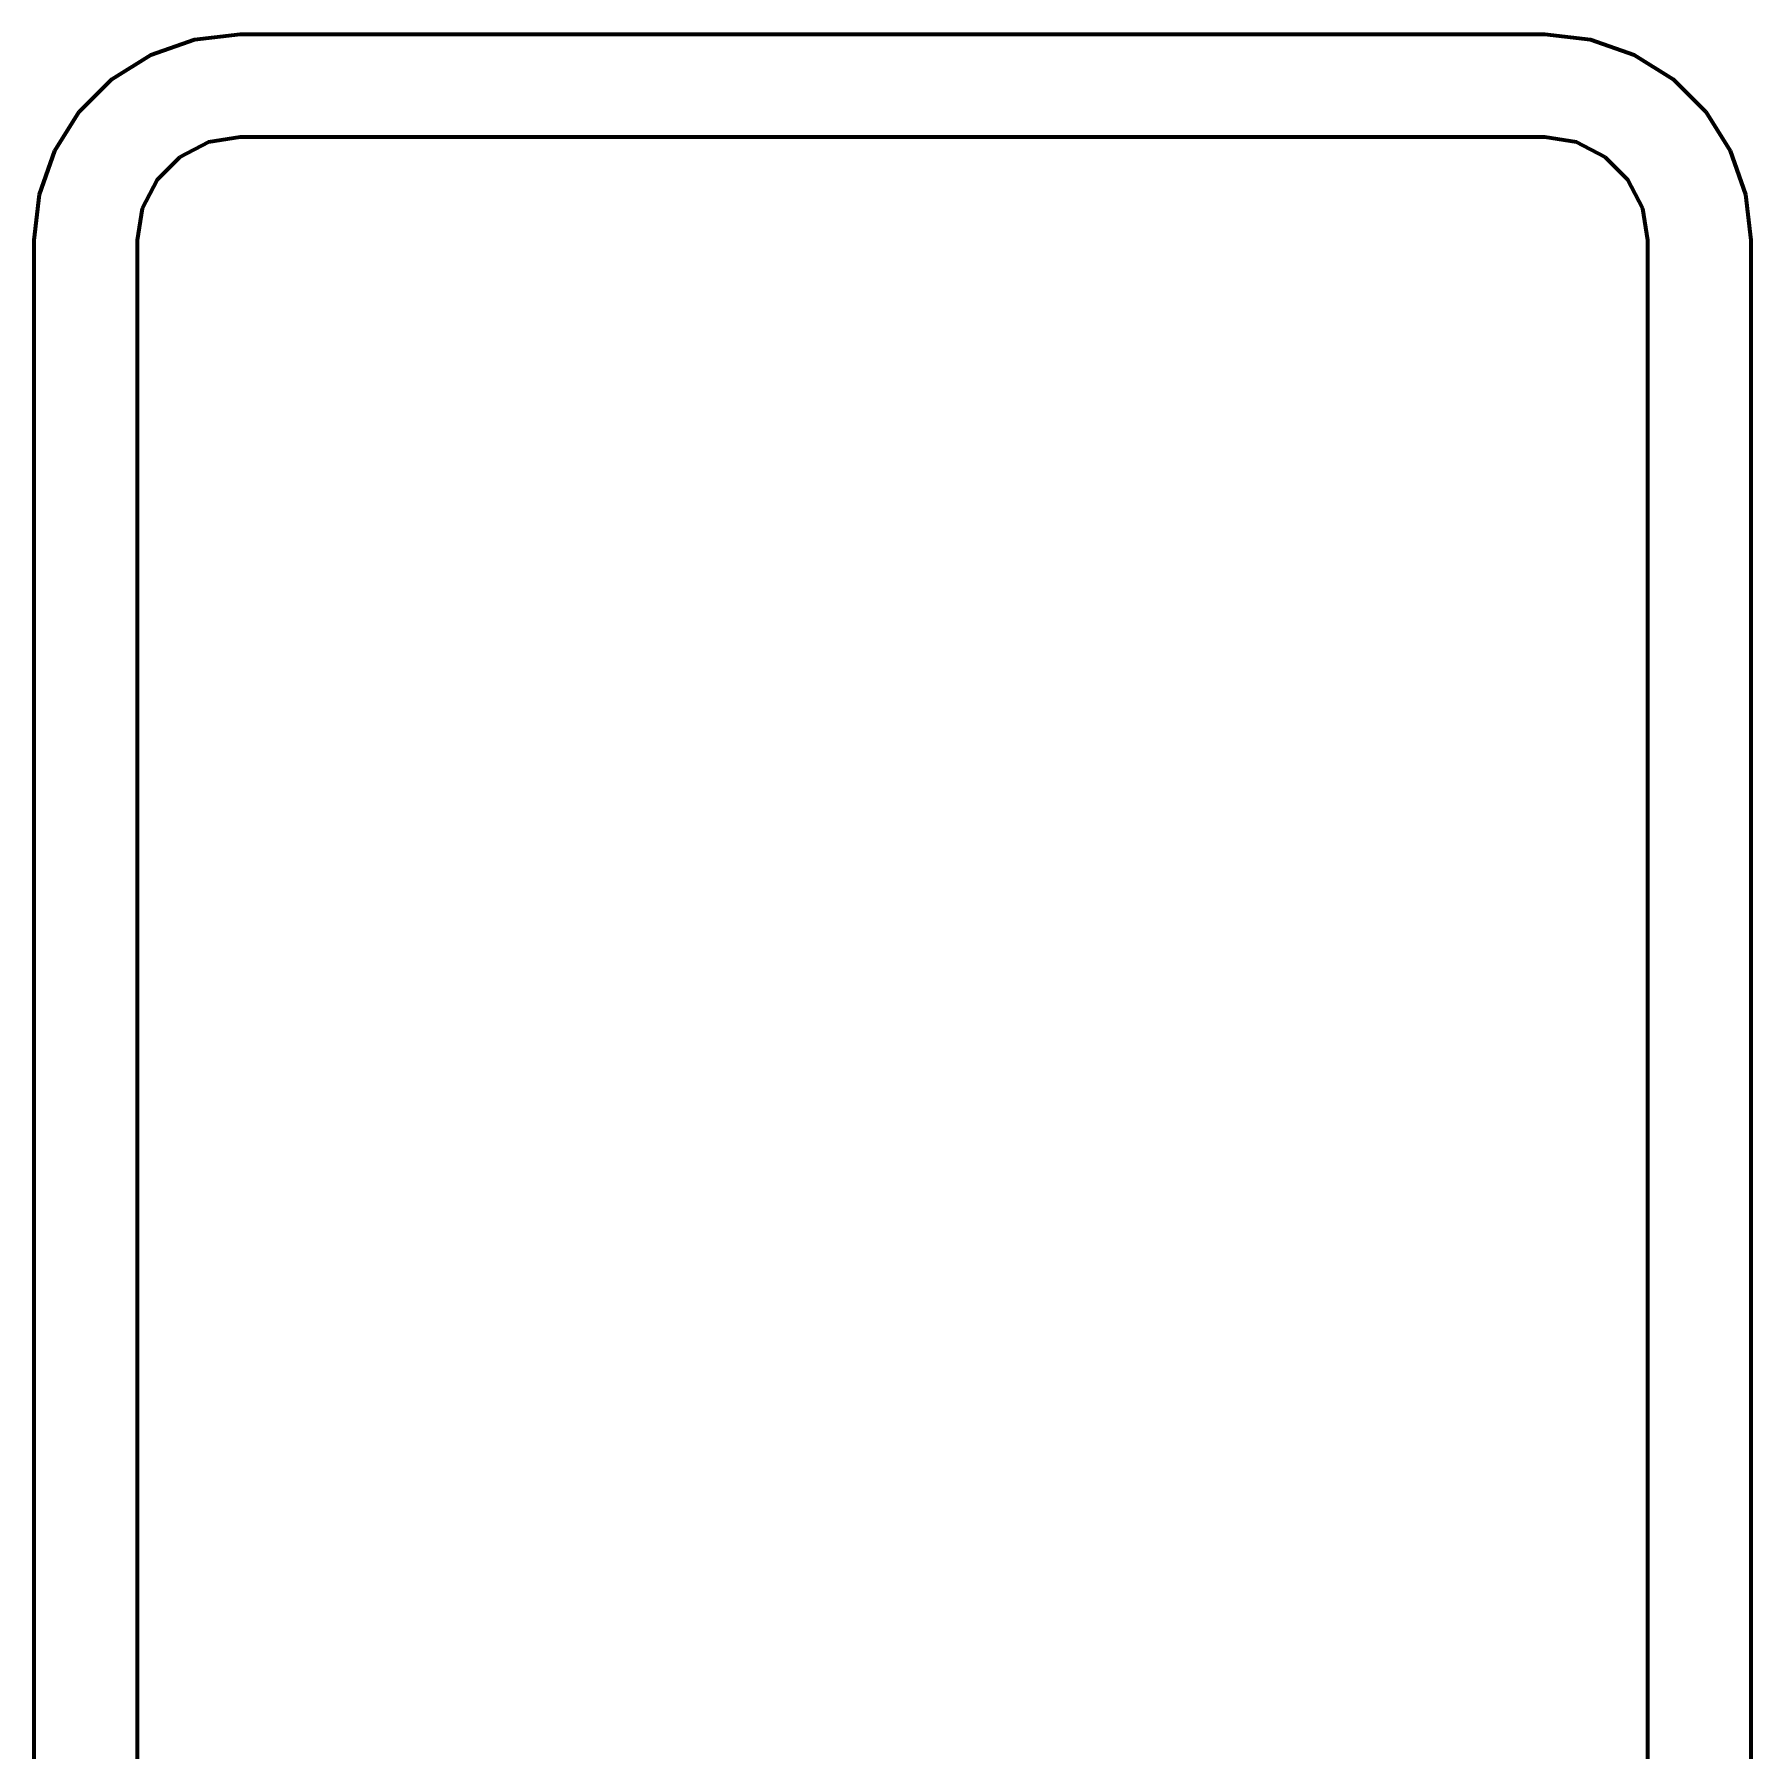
# Model space of a CAD drawing. Header units: millimetres. Extents: x 0 to 420, y 0 to 297.
# Drawn here: x 283.6 to 293.6, y 247 to 257 of the extents above; entities that cross this region are included whole.
import ezdxf

# ---------------------------------------------------------------- set-up
doc = ezdxf.new("R2010")
doc.units = ezdxf.units.MM
doc.linetypes.add('DASHED', pattern=[1.524, 1.27, -0.254])

msp = doc.modelspace()

# ---------------------------------------------------------------- linework, layer by layer
at = {"color": 1, "lineweight": 70}
for p, q in [((284.533, 256.97), (284.8, 257)), ((284.8, 257), (292.4, 257)), ((292.4, 257), (292.667, 256.97)), ((284.279, 256.881), (284.533, 256.97)), ((292.667, 256.97), (292.921, 256.881)), ((284.052, 256.738), (284.279, 256.881)), ((292.921, 256.881), (293.148, 256.738)), ((283.862, 256.548), (284.052, 256.738)), ((293.148, 256.738), (293.338, 256.548)), ((283.719, 256.321), (283.862, 256.548)), ((293.338, 256.548), (293.481, 256.321)), ((283.63, 256.067), (283.719, 256.321)), ((284.615, 256.371), (284.447, 256.285)), ((284.8, 256.4), (284.615, 256.371)), ((292.4, 256.4), (284.8, 256.4)), ((292.585, 256.371), (292.4, 256.4)), ((292.753, 256.285), (292.585, 256.371)), ((293.481, 256.321), (293.57, 256.067)), ((284.447, 256.285), (284.315, 256.153)), ((292.885, 256.153), (292.753, 256.285)), ((284.315, 256.153), (284.229, 255.985)), ((292.971, 255.985), (292.885, 256.153)), ((283.6, 255.8), (283.63, 256.067)), ((293.57, 256.067), (293.6, 255.8)), ((284.229, 255.985), (284.2, 255.8)), ((293, 255.8), (292.971, 255.985)), ((283.6, 238.2), (283.6, 255.8)), ((284.2, 255.8), (284.2, 238.2)), ((293, 238.2), (293, 255.8)), ((293.6, 255.8), (293.6, 238.2))]:
    msp.add_line(p, q, dxfattribs=at)
at = {"color": 5, "linetype": 'DASHED', "lineweight": 35}
for p, q in [((284.8, 257), (284.533, 256.97)), ((292.4, 257), (284.8, 257)), ((292.667, 256.97), (292.4, 257)), ((284.533, 256.97), (284.279, 256.881)), ((292.921, 256.881), (292.667, 256.97)), ((284.279, 256.881), (284.052, 256.738)), ((293.148, 256.738), (292.921, 256.881)), ((284.052, 256.738), (283.862, 256.548)), ((293.338, 256.548), (293.148, 256.738)), ((283.862, 256.548), (283.719, 256.321)), ((293.481, 256.321), (293.338, 256.548)), ((283.719, 256.321), (283.63, 256.067)), ((284.447, 256.285), (284.615, 256.371)), ((284.615, 256.371), (284.8, 256.4)), ((284.8, 256.4), (292.4, 256.4)), ((292.4, 256.4), (292.585, 256.371)), ((292.585, 256.371), (292.753, 256.285)), ((293.57, 256.067), (293.481, 256.321)), ((284.315, 256.153), (284.447, 256.285)), ((292.753, 256.285), (292.885, 256.153)), ((284.229, 255.985), (284.315, 256.153)), ((292.885, 256.153), (292.971, 255.985)), ((283.63, 256.067), (283.6, 255.8)), ((293.6, 255.8), (293.57, 256.067)), ((284.2, 255.8), (284.229, 255.985)), ((292.971, 255.985), (293, 255.8)), ((283.6, 255.8), (283.6, 238.2)), ((284.2, 238.2), (284.2, 255.8)), ((293, 255.8), (293, 238.2)), ((293.6, 238.2), (293.6, 255.8)), ((283.6, 254.345), (283.6, 254.35)), ((283.6, 254.35), (283.6, 254.329)), ((283.6, 254.345), (283.6, 254.35)), ((283.6, 254.35), (283.6, 254.329)), ((283.6, 254.329), (283.6, 254.35)), ((283.6, 254.35), (283.6, 254.345)), ((283.6, 254.329), (283.6, 254.35)), ((283.6, 254.35), (283.6, 254.345)), ((283.6, 254.329), (283.6, 254.345)), ((283.6, 254.329), (283.6, 254.345)), ((283.6, 254.345), (283.6, 254.329)), ((283.6, 254.345), (283.6, 254.329)), ((283.6, 254.302), (283.6, 254.329)), ((283.6, 254.329), (283.6, 254.266)), ((283.6, 254.302), (283.6, 254.329)), ((283.6, 254.329), (283.6, 254.266)), ((283.6, 254.266), (283.6, 254.329)), ((283.6, 254.329), (283.6, 254.302)), ((283.6, 254.266), (283.6, 254.329)), ((283.6, 254.329), (283.6, 254.302)), ((283.6, 254.266), (283.6, 254.302)), ((283.6, 254.266), (283.6, 254.302)), ((283.6, 254.302), (283.6, 254.266)), ((283.6, 254.302), (283.6, 254.266)), ((284.2, 254.329), (284.2, 254.35)), ((284.2, 254.35), (284.2, 254.345)), ((284.2, 254.329), (284.2, 254.35)), ((284.2, 254.35), (284.2, 254.345)), ((284.2, 254.345), (284.2, 254.35)), ((284.2, 254.35), (284.2, 254.329)), ((284.2, 254.345), (284.2, 254.35)), ((284.2, 254.35), (284.2, 254.329)), ((284.2, 254.345), (284.2, 254.329)), ((284.2, 254.345), (284.2, 254.329)), ((284.2, 254.329), (284.2, 254.345)), ((284.2, 254.329), (284.2, 254.345)), ((284.2, 254.266), (284.2, 254.329)), ((284.2, 254.329), (284.2, 254.302)), ((284.2, 254.266), (284.2, 254.329)), ((284.2, 254.329), (284.2, 254.302)), ((284.2, 254.302), (284.2, 254.329)), ((284.2, 254.329), (284.2, 254.266)), ((284.2, 254.302), (284.2, 254.329)), ((284.2, 254.329), (284.2, 254.266)), ((284.2, 254.302), (284.2, 254.266)), ((284.2, 254.302), (284.2, 254.266)), ((284.2, 254.266), (284.2, 254.302)), ((284.2, 254.266), (284.2, 254.302)), ((293, 254.345), (293, 254.35)), ((293, 254.35), (293, 254.329)), ((293, 254.345), (293, 254.35)), ((293, 254.35), (293, 254.329)), ((293, 254.329), (293, 254.35)), ((293, 254.35), (293, 254.345)), ((293, 254.329), (293, 254.35)), ((293, 254.35), (293, 254.345)), ((293, 254.329), (293, 254.345)), ((293, 254.329), (293, 254.345)), ((293, 254.345), (293, 254.329)), ((293, 254.345), (293, 254.329)), ((293, 254.302), (293, 254.329)), ((293, 254.329), (293, 254.266)), ((293, 254.302), (293, 254.329)), ((293, 254.329), (293, 254.266)), ((293, 254.266), (293, 254.329)), ((293, 254.329), (293, 254.302)), ((293, 254.266), (293, 254.329)), ((293, 254.329), (293, 254.302)), ((293, 254.266), (293, 254.302)), ((293, 254.266), (293, 254.302)), ((293, 254.302), (293, 254.266)), ((293, 254.302), (293, 254.266)), ((293.6, 254.329), (293.6, 254.35)), ((293.6, 254.35), (293.6, 254.345)), ((293.6, 254.329), (293.6, 254.35)), ((293.6, 254.35), (293.6, 254.345)), ((293.6, 254.345), (293.6, 254.35)), ((293.6, 254.35), (293.6, 254.329)), ((293.6, 254.345), (293.6, 254.35)), ((293.6, 254.35), (293.6, 254.329)), ((293.6, 254.345), (293.6, 254.329)), ((293.6, 254.345), (293.6, 254.329)), ((293.6, 254.329), (293.6, 254.345)), ((293.6, 254.329), (293.6, 254.345)), ((293.6, 254.266), (293.6, 254.329)), ((293.6, 254.329), (293.6, 254.302)), ((293.6, 254.266), (293.6, 254.329)), ((293.6, 254.329), (293.6, 254.302)), ((293.6, 254.302), (293.6, 254.329)), ((293.6, 254.329), (293.6, 254.266)), ((293.6, 254.302), (293.6, 254.329)), ((293.6, 254.329), (293.6, 254.266)), ((293.6, 254.302), (293.6, 254.266)), ((293.6, 254.302), (293.6, 254.266)), ((293.6, 254.266), (293.6, 254.302)), ((293.6, 254.266), (293.6, 254.302)), ((283.6, 254.22), (283.6, 254.266)), ((283.6, 254.266), (283.6, 254.165)), ((283.6, 254.22), (283.6, 254.266)), ((283.6, 254.266), (283.6, 254.165)), ((283.6, 254.165), (283.6, 254.266)), ((283.6, 254.266), (283.6, 254.22)), ((283.6, 254.165), (283.6, 254.266)), ((283.6, 254.266), (283.6, 254.22)), ((283.6, 254.165), (283.6, 254.22)), ((283.6, 254.165), (283.6, 254.22)), ((283.6, 254.22), (283.6, 254.165)), ((283.6, 254.22), (283.6, 254.165)), ((284.2, 254.165), (284.2, 254.266)), ((284.2, 254.266), (284.2, 254.22)), ((284.2, 254.165), (284.2, 254.266)), ((284.2, 254.266), (284.2, 254.22)), ((284.2, 254.22), (284.2, 254.266)), ((284.2, 254.266), (284.2, 254.165)), ((284.2, 254.22), (284.2, 254.266)), ((284.2, 254.266), (284.2, 254.165)), ((284.2, 254.22), (284.2, 254.165)), ((284.2, 254.22), (284.2, 254.165)), ((284.2, 254.165), (284.2, 254.22)), ((284.2, 254.165), (284.2, 254.22)), ((293, 254.22), (293, 254.266)), ((293, 254.266), (293, 254.165)), ((293, 254.22), (293, 254.266)), ((293, 254.266), (293, 254.165)), ((293, 254.165), (293, 254.266)), ((293, 254.266), (293, 254.22)), ((293, 254.165), (293, 254.266)), ((293, 254.266), (293, 254.22)), ((293, 254.165), (293, 254.22)), ((293, 254.165), (293, 254.22)), ((293, 254.22), (293, 254.165)), ((293, 254.22), (293, 254.165)), ((293.6, 254.165), (293.6, 254.266)), ((293.6, 254.266), (293.6, 254.22)), ((293.6, 254.165), (293.6, 254.266)), ((293.6, 254.266), (293.6, 254.22)), ((293.6, 254.22), (293.6, 254.266)), ((293.6, 254.266), (293.6, 254.165)), ((293.6, 254.22), (293.6, 254.266)), ((293.6, 254.266), (293.6, 254.165)), ((293.6, 254.22), (293.6, 254.165)), ((293.6, 254.22), (293.6, 254.165)), ((293.6, 254.165), (293.6, 254.22)), ((293.6, 254.165), (293.6, 254.22)), ((283.6, 254.101), (283.6, 254.165)), ((283.6, 254.165), (283.6, 254.03)), ((283.6, 254.101), (283.6, 254.165)), ((283.6, 254.165), (283.6, 254.03)), ((283.6, 254.03), (283.6, 254.165)), ((283.6, 254.165), (283.6, 254.101)), ((283.6, 254.03), (283.6, 254.165)), ((283.6, 254.165), (283.6, 254.101)), ((283.6, 254.03), (283.6, 254.101)), ((283.6, 254.03), (283.6, 254.101)), ((283.6, 254.101), (283.6, 254.03)), ((283.6, 254.101), (283.6, 254.03)), ((284.2, 254.03), (284.2, 254.165)), ((284.2, 254.165), (284.2, 254.101)), ((284.2, 254.03), (284.2, 254.165)), ((284.2, 254.165), (284.2, 254.101)), ((284.2, 254.101), (284.2, 254.165)), ((284.2, 254.165), (284.2, 254.03)), ((284.2, 254.101), (284.2, 254.165)), ((284.2, 254.165), (284.2, 254.03)), ((284.2, 254.101), (284.2, 254.03)), ((284.2, 254.101), (284.2, 254.03)), ((284.2, 254.03), (284.2, 254.101)), ((284.2, 254.03), (284.2, 254.101)), ((293, 254.101), (293, 254.165)), ((293, 254.165), (293, 254.03)), ((293, 254.101), (293, 254.165)), ((293, 254.165), (293, 254.03)), ((293, 254.03), (293, 254.165)), ((293, 254.165), (293, 254.101)), ((293, 254.03), (293, 254.165)), ((293, 254.165), (293, 254.101)), ((293, 254.03), (293, 254.101)), ((293, 254.03), (293, 254.101)), ((293, 254.101), (293, 254.03)), ((293, 254.101), (293, 254.03)), ((293.6, 254.03), (293.6, 254.165)), ((293.6, 254.165), (293.6, 254.101)), ((293.6, 254.03), (293.6, 254.165)), ((293.6, 254.165), (293.6, 254.101)), ((293.6, 254.101), (293.6, 254.165)), ((293.6, 254.165), (293.6, 254.03)), ((293.6, 254.101), (293.6, 254.165)), ((293.6, 254.165), (293.6, 254.03)), ((293.6, 254.101), (293.6, 254.03)), ((293.6, 254.101), (293.6, 254.03)), ((293.6, 254.03), (293.6, 254.101)), ((293.6, 254.03), (293.6, 254.101)), ((283.6, 253.952), (283.6, 254.03)), ((283.6, 254.03), (283.6, 253.869)), ((283.6, 253.952), (283.6, 254.03)), ((283.6, 254.03), (283.6, 253.869)), ((283.6, 253.869), (283.6, 254.03)), ((283.6, 254.03), (283.6, 253.952)), ((283.6, 253.869), (283.6, 254.03)), ((283.6, 254.03), (283.6, 253.952)), ((284.2, 253.869), (284.2, 254.03)), ((284.2, 254.03), (284.2, 253.952)), ((284.2, 253.869), (284.2, 254.03)), ((284.2, 254.03), (284.2, 253.952)), ((284.2, 253.952), (284.2, 254.03)), ((284.2, 254.03), (284.2, 253.869)), ((284.2, 253.952), (284.2, 254.03)), ((284.2, 254.03), (284.2, 253.869)), ((293, 253.952), (293, 254.03)), ((293, 254.03), (293, 253.869)), ((293, 253.952), (293, 254.03)), ((293, 254.03), (293, 253.869)), ((293, 253.869), (293, 254.03)), ((293, 254.03), (293, 253.952)), ((293, 253.869), (293, 254.03)), ((293, 254.03), (293, 253.952)), ((293.6, 253.869), (293.6, 254.03)), ((293.6, 254.03), (293.6, 253.952)), ((293.6, 253.869), (293.6, 254.03)), ((293.6, 254.03), (293.6, 253.952)), ((293.6, 253.952), (293.6, 254.03)), ((293.6, 254.03), (293.6, 253.869)), ((293.6, 253.952), (293.6, 254.03)), ((293.6, 254.03), (293.6, 253.869)), ((283.6, 253.869), (283.6, 253.952)), ((283.6, 253.869), (283.6, 253.952)), ((283.6, 253.952), (283.6, 253.869)), ((283.6, 253.952), (283.6, 253.869)), ((284.2, 253.952), (284.2, 253.869)), ((284.2, 253.952), (284.2, 253.869)), ((284.2, 253.869), (284.2, 253.952)), ((284.2, 253.869), (284.2, 253.952)), ((293, 253.869), (293, 253.952)), ((293, 253.869), (293, 253.952)), ((293, 253.952), (293, 253.869)), ((293, 253.952), (293, 253.869)), ((293.6, 253.952), (293.6, 253.869)), ((293.6, 253.952), (293.6, 253.869)), ((293.6, 253.869), (293.6, 253.952)), ((293.6, 253.869), (293.6, 253.952)), ((283.6, 253.781), (283.6, 253.869)), ((283.6, 253.869), (283.6, 253.689)), ((283.6, 253.781), (283.6, 253.869)), ((283.6, 253.869), (283.6, 253.689)), ((283.6, 253.689), (283.6, 253.869)), ((283.6, 253.869), (283.6, 253.781)), ((283.6, 253.689), (283.6, 253.869)), ((283.6, 253.869), (283.6, 253.781)), ((284.2, 253.689), (284.2, 253.869)), ((284.2, 253.869), (284.2, 253.781)), ((284.2, 253.689), (284.2, 253.869)), ((284.2, 253.869), (284.2, 253.781)), ((284.2, 253.781), (284.2, 253.869)), ((284.2, 253.869), (284.2, 253.689)), ((284.2, 253.781), (284.2, 253.869)), ((284.2, 253.869), (284.2, 253.689)), ((293, 253.781), (293, 253.869)), ((293, 253.869), (293, 253.689)), ((293, 253.781), (293, 253.869)), ((293, 253.869), (293, 253.689)), ((293, 253.689), (293, 253.869)), ((293, 253.869), (293, 253.781)), ((293, 253.689), (293, 253.869)), ((293, 253.869), (293, 253.781)), ((293.6, 253.689), (293.6, 253.869)), ((293.6, 253.869), (293.6, 253.781)), ((293.6, 253.689), (293.6, 253.869)), ((293.6, 253.869), (293.6, 253.781)), ((293.6, 253.781), (293.6, 253.869)), ((293.6, 253.869), (293.6, 253.689)), ((293.6, 253.781), (293.6, 253.869)), ((293.6, 253.869), (293.6, 253.689)), ((283.6, 253.689), (283.6, 253.781)), ((283.6, 253.689), (283.6, 253.781)), ((283.6, 253.781), (283.6, 253.689)), ((283.6, 253.781), (283.6, 253.689)), ((284.2, 253.781), (284.2, 253.689)), ((284.2, 253.781), (284.2, 253.689)), ((284.2, 253.689), (284.2, 253.781)), ((284.2, 253.689), (284.2, 253.781)), ((293, 253.689), (293, 253.781)), ((293, 253.689), (293, 253.781)), ((293, 253.781), (293, 253.689)), ((293, 253.781), (293, 253.689)), ((293.6, 253.781), (293.6, 253.689)), ((293.6, 253.781), (293.6, 253.689)), ((293.6, 253.689), (293.6, 253.781)), ((293.6, 253.689), (293.6, 253.781)), ((283.6, 253.595), (283.6, 253.689)), ((283.6, 253.689), (283.6, 253.5)), ((283.6, 253.595), (283.6, 253.689)), ((283.6, 253.689), (283.6, 253.5)), ((283.6, 253.5), (283.6, 253.689)), ((283.6, 253.689), (283.6, 253.595)), ((283.6, 253.5), (283.6, 253.689)), ((283.6, 253.689), (283.6, 253.595)), ((284.2, 253.5), (284.2, 253.689)), ((284.2, 253.689), (284.2, 253.595)), ((284.2, 253.5), (284.2, 253.689)), ((284.2, 253.689), (284.2, 253.595)), ((284.2, 253.595), (284.2, 253.689)), ((284.2, 253.689), (284.2, 253.5)), ((284.2, 253.595), (284.2, 253.689)), ((284.2, 253.689), (284.2, 253.5)), ((293, 253.595), (293, 253.689)), ((293, 253.689), (293, 253.5)), ((293, 253.595), (293, 253.689)), ((293, 253.689), (293, 253.5)), ((293, 253.5), (293, 253.689)), ((293, 253.689), (293, 253.595)), ((293, 253.5), (293, 253.689)), ((293, 253.689), (293, 253.595)), ((293.6, 253.5), (293.6, 253.689)), ((293.6, 253.689), (293.6, 253.595)), ((293.6, 253.5), (293.6, 253.689)), ((293.6, 253.689), (293.6, 253.595)), ((293.6, 253.595), (293.6, 253.689)), ((293.6, 253.689), (293.6, 253.5)), ((293.6, 253.595), (293.6, 253.689)), ((293.6, 253.689), (293.6, 253.5)), ((283.6, 253.5), (283.6, 253.595)), ((283.6, 253.5), (283.6, 253.595)), ((283.6, 253.595), (283.6, 253.5)), ((283.6, 253.595), (283.6, 253.5)), ((283.6, 253.5), (283.6, 253.311)), ((283.6, 253.5), (283.6, 253.311)), ((283.6, 253.5), (283.6, 253.405)), ((283.6, 253.311), (283.6, 253.5)), ((283.6, 253.5), (283.6, 253.405)), ((283.6, 253.311), (283.6, 253.5)), ((284.2, 253.595), (284.2, 253.5)), ((284.2, 253.595), (284.2, 253.5)), ((284.2, 253.5), (284.2, 253.595)), ((284.2, 253.5), (284.2, 253.595)), ((284.2, 253.5), (284.2, 253.405)), ((284.2, 253.311), (284.2, 253.5)), ((284.2, 253.5), (284.2, 253.405)), ((284.2, 253.311), (284.2, 253.5)), ((284.2, 253.5), (284.2, 253.311)), ((284.2, 253.5), (284.2, 253.311)), ((293, 253.5), (293, 253.595)), ((293, 253.5), (293, 253.595)), ((293, 253.595), (293, 253.5)), ((293, 253.595), (293, 253.5)), ((293, 253.5), (293, 253.311)), ((293, 253.5), (293, 253.311)), ((293, 253.5), (293, 253.405)), ((293, 253.311), (293, 253.5)), ((293, 253.5), (293, 253.405)), ((293, 253.311), (293, 253.5)), ((293.6, 253.595), (293.6, 253.5)), ((293.6, 253.595), (293.6, 253.5)), ((293.6, 253.5), (293.6, 253.595)), ((293.6, 253.5), (293.6, 253.595)), ((293.6, 253.5), (293.6, 253.405)), ((293.6, 253.311), (293.6, 253.5)), ((293.6, 253.5), (293.6, 253.405)), ((293.6, 253.311), (293.6, 253.5)), ((293.6, 253.5), (293.6, 253.311)), ((293.6, 253.5), (293.6, 253.311)), ((283.6, 253.405), (283.6, 253.5)), ((283.6, 253.405), (283.6, 253.5)), ((283.6, 253.311), (283.6, 253.405)), ((283.6, 253.311), (283.6, 253.405)), ((283.6, 253.405), (283.6, 253.311)), ((283.6, 253.405), (283.6, 253.311)), ((284.2, 253.405), (284.2, 253.5)), ((284.2, 253.405), (284.2, 253.5)), ((284.2, 253.405), (284.2, 253.311)), ((284.2, 253.405), (284.2, 253.311)), ((284.2, 253.311), (284.2, 253.405)), ((284.2, 253.311), (284.2, 253.405)), ((293, 253.405), (293, 253.5)), ((293, 253.405), (293, 253.5)), ((293, 253.311), (293, 253.405)), ((293, 253.311), (293, 253.405)), ((293, 253.405), (293, 253.311)), ((293, 253.405), (293, 253.311)), ((293.6, 253.405), (293.6, 253.5)), ((293.6, 253.405), (293.6, 253.5)), ((293.6, 253.405), (293.6, 253.311)), ((293.6, 253.405), (293.6, 253.311)), ((293.6, 253.311), (293.6, 253.405)), ((293.6, 253.311), (293.6, 253.405)), ((283.6, 253.311), (283.6, 253.131)), ((283.6, 253.219), (283.6, 253.311)), ((283.6, 253.311), (283.6, 253.131)), ((283.6, 253.219), (283.6, 253.311)), ((283.6, 253.311), (283.6, 253.219)), ((283.6, 253.131), (283.6, 253.311)), ((283.6, 253.311), (283.6, 253.219)), ((283.6, 253.131), (283.6, 253.311)), ((284.2, 253.311), (284.2, 253.219)), ((284.2, 253.131), (284.2, 253.311)), ((284.2, 253.311), (284.2, 253.219)), ((284.2, 253.131), (284.2, 253.311)), ((284.2, 253.311), (284.2, 253.131)), ((284.2, 253.219), (284.2, 253.311)), ((284.2, 253.311), (284.2, 253.131)), ((284.2, 253.219), (284.2, 253.311)), ((293, 253.311), (293, 253.131)), ((293, 253.219), (293, 253.311)), ((293, 253.311), (293, 253.131)), ((293, 253.219), (293, 253.311)), ((293, 253.311), (293, 253.219)), ((293, 253.131), (293, 253.311)), ((293, 253.311), (293, 253.219)), ((293, 253.131), (293, 253.311)), ((293.6, 253.311), (293.6, 253.219)), ((293.6, 253.131), (293.6, 253.311)), ((293.6, 253.311), (293.6, 253.219)), ((293.6, 253.131), (293.6, 253.311)), ((293.6, 253.311), (293.6, 253.131)), ((293.6, 253.219), (293.6, 253.311)), ((293.6, 253.311), (293.6, 253.131)), ((293.6, 253.219), (293.6, 253.311)), ((283.6, 253.131), (283.6, 253.219)), ((283.6, 253.131), (283.6, 253.219)), ((283.6, 253.219), (283.6, 253.131)), ((283.6, 253.219), (283.6, 253.131)), ((284.2, 253.219), (284.2, 253.131)), ((284.2, 253.219), (284.2, 253.131)), ((284.2, 253.131), (284.2, 253.219)), ((284.2, 253.131), (284.2, 253.219)), ((293, 253.131), (293, 253.219)), ((293, 253.131), (293, 253.219)), ((293, 253.219), (293, 253.131)), ((293, 253.219), (293, 253.131)), ((293.6, 253.219), (293.6, 253.131)), ((293.6, 253.219), (293.6, 253.131)), ((293.6, 253.131), (293.6, 253.219)), ((293.6, 253.131), (293.6, 253.219)), ((283.6, 253.131), (283.6, 252.97)), ((283.6, 253.048), (283.6, 253.131)), ((283.6, 253.131), (283.6, 252.97)), ((283.6, 253.048), (283.6, 253.131)), ((283.6, 253.131), (283.6, 253.048)), ((283.6, 252.97), (283.6, 253.131)), ((283.6, 253.131), (283.6, 253.048)), ((283.6, 252.97), (283.6, 253.131)), ((284.2, 253.131), (284.2, 253.048)), ((284.2, 252.97), (284.2, 253.131)), ((284.2, 253.131), (284.2, 253.048)), ((284.2, 252.97), (284.2, 253.131)), ((284.2, 253.131), (284.2, 252.97)), ((284.2, 253.048), (284.2, 253.131)), ((284.2, 253.131), (284.2, 252.97)), ((284.2, 253.048), (284.2, 253.131)), ((293, 253.131), (293, 252.97)), ((293, 253.048), (293, 253.131)), ((293, 253.131), (293, 252.97)), ((293, 253.048), (293, 253.131)), ((293, 253.131), (293, 253.048)), ((293, 252.97), (293, 253.131)), ((293, 253.131), (293, 253.048)), ((293, 252.97), (293, 253.131)), ((293.6, 253.131), (293.6, 253.048)), ((293.6, 252.97), (293.6, 253.131)), ((293.6, 253.131), (293.6, 253.048)), ((293.6, 252.97), (293.6, 253.131)), ((293.6, 253.131), (293.6, 252.97)), ((293.6, 253.048), (293.6, 253.131)), ((293.6, 253.131), (293.6, 252.97)), ((293.6, 253.048), (293.6, 253.131)), ((283.6, 252.97), (283.6, 253.048)), ((283.6, 252.97), (283.6, 253.048)), ((283.6, 253.048), (283.6, 252.97)), ((283.6, 253.048), (283.6, 252.97)), ((284.2, 253.048), (284.2, 252.97)), ((284.2, 253.048), (284.2, 252.97)), ((284.2, 252.97), (284.2, 253.048)), ((284.2, 252.97), (284.2, 253.048)), ((293, 252.97), (293, 253.048)), ((293, 252.97), (293, 253.048)), ((293, 253.048), (293, 252.97)), ((293, 253.048), (293, 252.97)), ((293.6, 253.048), (293.6, 252.97)), ((293.6, 253.048), (293.6, 252.97)), ((293.6, 252.97), (293.6, 253.048)), ((293.6, 252.97), (293.6, 253.048)), ((283.6, 252.97), (283.6, 252.835)), ((283.6, 252.899), (283.6, 252.97)), ((283.6, 252.97), (283.6, 252.835)), ((283.6, 252.899), (283.6, 252.97)), ((283.6, 252.97), (283.6, 252.899)), ((283.6, 252.835), (283.6, 252.97)), ((283.6, 252.97), (283.6, 252.899)), ((283.6, 252.835), (283.6, 252.97)), ((284.2, 252.97), (284.2, 252.899)), ((284.2, 252.835), (284.2, 252.97)), ((284.2, 252.97), (284.2, 252.899)), ((284.2, 252.835), (284.2, 252.97)), ((284.2, 252.97), (284.2, 252.835)), ((284.2, 252.899), (284.2, 252.97)), ((284.2, 252.97), (284.2, 252.835)), ((284.2, 252.899), (284.2, 252.97)), ((293, 252.97), (293, 252.835)), ((293, 252.899), (293, 252.97)), ((293, 252.97), (293, 252.835)), ((293, 252.899), (293, 252.97)), ((293, 252.97), (293, 252.899)), ((293, 252.835), (293, 252.97)), ((293, 252.97), (293, 252.899)), ((293, 252.835), (293, 252.97)), ((293.6, 252.97), (293.6, 252.899)), ((293.6, 252.835), (293.6, 252.97)), ((293.6, 252.97), (293.6, 252.899)), ((293.6, 252.835), (293.6, 252.97)), ((293.6, 252.97), (293.6, 252.835)), ((293.6, 252.899), (293.6, 252.97)), ((293.6, 252.97), (293.6, 252.835)), ((293.6, 252.899), (293.6, 252.97)), ((283.6, 252.835), (283.6, 252.899)), ((283.6, 252.835), (283.6, 252.899)), ((283.6, 252.899), (283.6, 252.835)), ((283.6, 252.899), (283.6, 252.835)), ((283.6, 252.835), (283.6, 252.734)), ((283.6, 252.78), (283.6, 252.835)), ((283.6, 252.835), (283.6, 252.734)), ((283.6, 252.78), (283.6, 252.835)), ((283.6, 252.835), (283.6, 252.78)), ((283.6, 252.734), (283.6, 252.835)), ((283.6, 252.835), (283.6, 252.78)), ((283.6, 252.734), (283.6, 252.835)), ((284.2, 252.899), (284.2, 252.835)), ((284.2, 252.899), (284.2, 252.835)), ((284.2, 252.835), (284.2, 252.899)), ((284.2, 252.835), (284.2, 252.899)), ((284.2, 252.835), (284.2, 252.78)), ((284.2, 252.734), (284.2, 252.835)), ((284.2, 252.835), (284.2, 252.78)), ((284.2, 252.734), (284.2, 252.835)), ((284.2, 252.835), (284.2, 252.734)), ((284.2, 252.78), (284.2, 252.835)), ((284.2, 252.835), (284.2, 252.734)), ((284.2, 252.78), (284.2, 252.835)), ((293, 252.835), (293, 252.899)), ((293, 252.835), (293, 252.899)), ((293, 252.899), (293, 252.835)), ((293, 252.899), (293, 252.835)), ((293, 252.835), (293, 252.734)), ((293, 252.78), (293, 252.835)), ((293, 252.835), (293, 252.734)), ((293, 252.78), (293, 252.835)), ((293, 252.835), (293, 252.78)), ((293, 252.734), (293, 252.835)), ((293, 252.835), (293, 252.78)), ((293, 252.734), (293, 252.835)), ((293.6, 252.899), (293.6, 252.835)), ((293.6, 252.899), (293.6, 252.835)), ((293.6, 252.835), (293.6, 252.899)), ((293.6, 252.835), (293.6, 252.899)), ((293.6, 252.835), (293.6, 252.78)), ((293.6, 252.734), (293.6, 252.835)), ((293.6, 252.835), (293.6, 252.78)), ((293.6, 252.734), (293.6, 252.835)), ((293.6, 252.835), (293.6, 252.734)), ((293.6, 252.78), (293.6, 252.835)), ((293.6, 252.835), (293.6, 252.734)), ((293.6, 252.78), (293.6, 252.835)), ((283.6, 252.734), (283.6, 252.78)), ((283.6, 252.734), (283.6, 252.78)), ((283.6, 252.78), (283.6, 252.734)), ((283.6, 252.78), (283.6, 252.734)), ((283.6, 252.734), (283.6, 252.671)), ((283.6, 252.698), (283.6, 252.734)), ((283.6, 252.734), (283.6, 252.671)), ((283.6, 252.698), (283.6, 252.734)), ((283.6, 252.734), (283.6, 252.698)), ((283.6, 252.671), (283.6, 252.734)), ((283.6, 252.734), (283.6, 252.698)), ((283.6, 252.671), (283.6, 252.734)), ((284.2, 252.78), (284.2, 252.734)), ((284.2, 252.78), (284.2, 252.734)), ((284.2, 252.734), (284.2, 252.78)), ((284.2, 252.734), (284.2, 252.78)), ((284.2, 252.734), (284.2, 252.698)), ((284.2, 252.671), (284.2, 252.734)), ((284.2, 252.734), (284.2, 252.698)), ((284.2, 252.671), (284.2, 252.734)), ((284.2, 252.734), (284.2, 252.671)), ((284.2, 252.698), (284.2, 252.734)), ((284.2, 252.734), (284.2, 252.671)), ((284.2, 252.698), (284.2, 252.734)), ((293, 252.734), (293, 252.78)), ((293, 252.734), (293, 252.78)), ((293, 252.78), (293, 252.734)), ((293, 252.78), (293, 252.734)), ((293, 252.734), (293, 252.671)), ((293, 252.698), (293, 252.734)), ((293, 252.734), (293, 252.671)), ((293, 252.698), (293, 252.734)), ((293, 252.734), (293, 252.698)), ((293, 252.671), (293, 252.734)), ((293, 252.734), (293, 252.698)), ((293, 252.671), (293, 252.734)), ((293.6, 252.78), (293.6, 252.734)), ((293.6, 252.78), (293.6, 252.734)), ((293.6, 252.734), (293.6, 252.78)), ((293.6, 252.734), (293.6, 252.78)), ((293.6, 252.734), (293.6, 252.698)), ((293.6, 252.671), (293.6, 252.734)), ((293.6, 252.734), (293.6, 252.698)), ((293.6, 252.671), (293.6, 252.734)), ((293.6, 252.734), (293.6, 252.671)), ((293.6, 252.698), (293.6, 252.734)), ((293.6, 252.734), (293.6, 252.671)), ((293.6, 252.698), (293.6, 252.734)), ((283.6, 252.671), (283.6, 252.698)), ((283.6, 252.671), (283.6, 252.698)), ((283.6, 252.698), (283.6, 252.671)), ((283.6, 252.698), (283.6, 252.671)), ((283.6, 252.671), (283.6, 252.65)), ((283.6, 252.655), (283.6, 252.671)), ((283.6, 252.671), (283.6, 252.65)), ((283.6, 252.655), (283.6, 252.671)), ((283.6, 252.671), (283.6, 252.655)), ((283.6, 252.65), (283.6, 252.671)), ((283.6, 252.671), (283.6, 252.655)), ((283.6, 252.65), (283.6, 252.671)), ((283.6, 252.65), (283.6, 252.655)), ((283.6, 252.65), (283.6, 252.655)), ((283.6, 252.655), (283.6, 252.65)), ((283.6, 252.655), (283.6, 252.65)), ((284.2, 252.698), (284.2, 252.671)), ((284.2, 252.698), (284.2, 252.671)), ((284.2, 252.671), (284.2, 252.698)), ((284.2, 252.671), (284.2, 252.698)), ((284.2, 252.671), (284.2, 252.655)), ((284.2, 252.65), (284.2, 252.671)), ((284.2, 252.671), (284.2, 252.655)), ((284.2, 252.65), (284.2, 252.671)), ((284.2, 252.671), (284.2, 252.65)), ((284.2, 252.655), (284.2, 252.671)), ((284.2, 252.671), (284.2, 252.65)), ((284.2, 252.655), (284.2, 252.671)), ((284.2, 252.655), (284.2, 252.65)), ((284.2, 252.655), (284.2, 252.65)), ((284.2, 252.65), (284.2, 252.655)), ((284.2, 252.65), (284.2, 252.655)), ((293, 252.671), (293, 252.698)), ((293, 252.671), (293, 252.698)), ((293, 252.698), (293, 252.671)), ((293, 252.698), (293, 252.671)), ((293, 252.671), (293, 252.65)), ((293, 252.655), (293, 252.671)), ((293, 252.671), (293, 252.65)), ((293, 252.655), (293, 252.671)), ((293, 252.671), (293, 252.655)), ((293, 252.65), (293, 252.671)), ((293, 252.671), (293, 252.655)), ((293, 252.65), (293, 252.671)), ((293, 252.65), (293, 252.655)), ((293, 252.65), (293, 252.655)), ((293, 252.655), (293, 252.65)), ((293, 252.655), (293, 252.65)), ((293.6, 252.698), (293.6, 252.671)), ((293.6, 252.698), (293.6, 252.671)), ((293.6, 252.671), (293.6, 252.698)), ((293.6, 252.671), (293.6, 252.698)), ((293.6, 252.671), (293.6, 252.655)), ((293.6, 252.65), (293.6, 252.671)), ((293.6, 252.671), (293.6, 252.655)), ((293.6, 252.65), (293.6, 252.671)), ((293.6, 252.671), (293.6, 252.65)), ((293.6, 252.655), (293.6, 252.671)), ((293.6, 252.671), (293.6, 252.65)), ((293.6, 252.655), (293.6, 252.671)), ((293.6, 252.655), (293.6, 252.65)), ((293.6, 252.655), (293.6, 252.65)), ((293.6, 252.65), (293.6, 252.655)), ((293.6, 252.65), (293.6, 252.655)), ((283.6, 252.345), (283.6, 252.35)), ((283.6, 252.35), (283.6, 252.329)), ((283.6, 252.329), (283.6, 252.35)), ((283.6, 252.35), (283.6, 252.345)), ((283.6, 252.329), (283.6, 252.345)), ((283.6, 252.345), (283.6, 252.329)), ((283.6, 252.302), (283.6, 252.329)), ((283.6, 252.329), (283.6, 252.266)), ((283.6, 252.266), (283.6, 252.329)), ((283.6, 252.329), (283.6, 252.302)), ((283.6, 252.266), (283.6, 252.302)), ((283.6, 252.302), (283.6, 252.266)), ((284.2, 252.329), (284.2, 252.35)), ((284.2, 252.35), (284.2, 252.345)), ((284.2, 252.345), (284.2, 252.35)), ((284.2, 252.35), (284.2, 252.329)), ((284.2, 252.345), (284.2, 252.329)), ((284.2, 252.329), (284.2, 252.345)), ((284.2, 252.266), (284.2, 252.329)), ((284.2, 252.329), (284.2, 252.302)), ((284.2, 252.302), (284.2, 252.329)), ((284.2, 252.329), (284.2, 252.266)), ((284.2, 252.302), (284.2, 252.266)), ((284.2, 252.266), (284.2, 252.302)), ((293, 252.345), (293, 252.35)), ((293, 252.35), (293, 252.329)), ((293, 252.329), (293, 252.35)), ((293, 252.35), (293, 252.345)), ((293, 252.329), (293, 252.345)), ((293, 252.345), (293, 252.329)), ((293, 252.302), (293, 252.329)), ((293, 252.329), (293, 252.266)), ((293, 252.266), (293, 252.329)), ((293, 252.329), (293, 252.302)), ((293, 252.266), (293, 252.302)), ((293, 252.302), (293, 252.266)), ((293.6, 252.329), (293.6, 252.35)), ((293.6, 252.35), (293.6, 252.345)), ((293.6, 252.345), (293.6, 252.35)), ((293.6, 252.35), (293.6, 252.329)), ((293.6, 252.345), (293.6, 252.329)), ((293.6, 252.329), (293.6, 252.345)), ((293.6, 252.266), (293.6, 252.329)), ((293.6, 252.329), (293.6, 252.302)), ((293.6, 252.302), (293.6, 252.329)), ((293.6, 252.329), (293.6, 252.266)), ((293.6, 252.302), (293.6, 252.266)), ((293.6, 252.266), (293.6, 252.302)), ((283.6, 252.22), (283.6, 252.266)), ((283.6, 252.266), (283.6, 252.165)), ((283.6, 252.165), (283.6, 252.266)), ((283.6, 252.266), (283.6, 252.22)), ((283.6, 252.165), (283.6, 252.22)), ((283.6, 252.22), (283.6, 252.165)), ((284.2, 252.165), (284.2, 252.266)), ((284.2, 252.266), (284.2, 252.22)), ((284.2, 252.22), (284.2, 252.266)), ((284.2, 252.266), (284.2, 252.165)), ((284.2, 252.22), (284.2, 252.165)), ((284.2, 252.165), (284.2, 252.22)), ((293, 252.22), (293, 252.266)), ((293, 252.266), (293, 252.165)), ((293, 252.165), (293, 252.266)), ((293, 252.266), (293, 252.22)), ((293, 252.165), (293, 252.22)), ((293, 252.22), (293, 252.165)), ((293.6, 252.165), (293.6, 252.266)), ((293.6, 252.266), (293.6, 252.22)), ((293.6, 252.22), (293.6, 252.266)), ((293.6, 252.266), (293.6, 252.165)), ((293.6, 252.22), (293.6, 252.165)), ((293.6, 252.165), (293.6, 252.22)), ((283.6, 252.101), (283.6, 252.165)), ((283.6, 252.165), (283.6, 252.03)), ((283.6, 252.03), (283.6, 252.165)), ((283.6, 252.165), (283.6, 252.101)), ((283.6, 252.03), (283.6, 252.101)), ((283.6, 252.101), (283.6, 252.03)), ((284.2, 252.03), (284.2, 252.165)), ((284.2, 252.165), (284.2, 252.101)), ((284.2, 252.101), (284.2, 252.165)), ((284.2, 252.165), (284.2, 252.03)), ((284.2, 252.101), (284.2, 252.03)), ((284.2, 252.03), (284.2, 252.101)), ((293, 252.101), (293, 252.165)), ((293, 252.165), (293, 252.03)), ((293, 252.03), (293, 252.165)), ((293, 252.165), (293, 252.101)), ((293, 252.03), (293, 252.101)), ((293, 252.101), (293, 252.03)), ((293.6, 252.03), (293.6, 252.165)), ((293.6, 252.165), (293.6, 252.101)), ((293.6, 252.101), (293.6, 252.165)), ((293.6, 252.165), (293.6, 252.03)), ((293.6, 252.101), (293.6, 252.03)), ((293.6, 252.03), (293.6, 252.101)), ((283.6, 251.952), (283.6, 252.03)), ((283.6, 252.03), (283.6, 251.869)), ((283.6, 251.869), (283.6, 252.03)), ((283.6, 252.03), (283.6, 251.952)), ((284.2, 251.869), (284.2, 252.03)), ((284.2, 252.03), (284.2, 251.952)), ((284.2, 251.952), (284.2, 252.03)), ((284.2, 252.03), (284.2, 251.869)), ((293, 251.952), (293, 252.03)), ((293, 252.03), (293, 251.869)), ((293, 251.869), (293, 252.03)), ((293, 252.03), (293, 251.952)), ((293.6, 251.869), (293.6, 252.03)), ((293.6, 252.03), (293.6, 251.952)), ((293.6, 251.952), (293.6, 252.03)), ((293.6, 252.03), (293.6, 251.869)), ((283.6, 251.869), (283.6, 251.952)), ((283.6, 251.952), (283.6, 251.869)), ((284.2, 251.952), (284.2, 251.869)), ((284.2, 251.869), (284.2, 251.952)), ((293, 251.869), (293, 251.952)), ((293, 251.952), (293, 251.869)), ((293.6, 251.952), (293.6, 251.869)), ((293.6, 251.869), (293.6, 251.952)), ((283.6, 251.781), (283.6, 251.869)), ((283.6, 251.869), (283.6, 251.689)), ((283.6, 251.689), (283.6, 251.869)), ((283.6, 251.869), (283.6, 251.781)), ((284.2, 251.689), (284.2, 251.869)), ((284.2, 251.869), (284.2, 251.781)), ((284.2, 251.781), (284.2, 251.869)), ((284.2, 251.869), (284.2, 251.689)), ((293, 251.781), (293, 251.869)), ((293, 251.869), (293, 251.689)), ((293, 251.689), (293, 251.869)), ((293, 251.869), (293, 251.781)), ((293.6, 251.689), (293.6, 251.869)), ((293.6, 251.869), (293.6, 251.781)), ((293.6, 251.781), (293.6, 251.869)), ((293.6, 251.869), (293.6, 251.689)), ((283.6, 251.689), (283.6, 251.781)), ((283.6, 251.781), (283.6, 251.689)), ((284.2, 251.781), (284.2, 251.689)), ((284.2, 251.689), (284.2, 251.781)), ((293, 251.689), (293, 251.781)), ((293, 251.781), (293, 251.689)), ((293.6, 251.781), (293.6, 251.689)), ((293.6, 251.689), (293.6, 251.781)), ((283.6, 251.595), (283.6, 251.689)), ((283.6, 251.689), (283.6, 251.5)), ((283.6, 251.5), (283.6, 251.689)), ((283.6, 251.689), (283.6, 251.595)), ((284.2, 251.5), (284.2, 251.689)), ((284.2, 251.689), (284.2, 251.595)), ((284.2, 251.595), (284.2, 251.689)), ((284.2, 251.689), (284.2, 251.5)), ((293, 251.595), (293, 251.689)), ((293, 251.689), (293, 251.5)), ((293, 251.5), (293, 251.689)), ((293, 251.689), (293, 251.595)), ((293.6, 251.5), (293.6, 251.689)), ((293.6, 251.689), (293.6, 251.595)), ((293.6, 251.595), (293.6, 251.689)), ((293.6, 251.689), (293.6, 251.5)), ((283.6, 251.5), (283.6, 251.595)), ((283.6, 251.595), (283.6, 251.5)), ((283.6, 251.5), (283.6, 251.311)), ((283.6, 251.5), (283.6, 251.405)), ((283.6, 251.311), (283.6, 251.5)), ((284.2, 251.595), (284.2, 251.5)), ((284.2, 251.5), (284.2, 251.595)), ((284.2, 251.5), (284.2, 251.405)), ((284.2, 251.311), (284.2, 251.5)), ((284.2, 251.5), (284.2, 251.311)), ((293, 251.5), (293, 251.595)), ((293, 251.595), (293, 251.5)), ((293, 251.5), (293, 251.311)), ((293, 251.5), (293, 251.405)), ((293, 251.311), (293, 251.5)), ((293.6, 251.595), (293.6, 251.5)), ((293.6, 251.5), (293.6, 251.595)), ((293.6, 251.5), (293.6, 251.405)), ((293.6, 251.311), (293.6, 251.5)), ((293.6, 251.5), (293.6, 251.311)), ((283.6, 251.405), (283.6, 251.5)), ((283.6, 251.311), (283.6, 251.405)), ((283.6, 251.405), (283.6, 251.311)), ((284.2, 251.405), (284.2, 251.5)), ((284.2, 251.405), (284.2, 251.311)), ((284.2, 251.311), (284.2, 251.405)), ((293, 251.405), (293, 251.5)), ((293, 251.311), (293, 251.405)), ((293, 251.405), (293, 251.311)), ((293.6, 251.405), (293.6, 251.5)), ((293.6, 251.405), (293.6, 251.311)), ((293.6, 251.311), (293.6, 251.405)), ((283.6, 251.311), (283.6, 251.131)), ((283.6, 251.219), (283.6, 251.311)), ((283.6, 251.311), (283.6, 251.219)), ((283.6, 251.131), (283.6, 251.311)), ((284.2, 251.311), (284.2, 251.219)), ((284.2, 251.131), (284.2, 251.311)), ((284.2, 251.311), (284.2, 251.131)), ((284.2, 251.219), (284.2, 251.311)), ((293, 251.311), (293, 251.131)), ((293, 251.219), (293, 251.311)), ((293, 251.311), (293, 251.219)), ((293, 251.131), (293, 251.311)), ((293.6, 251.311), (293.6, 251.219)), ((293.6, 251.131), (293.6, 251.311)), ((293.6, 251.311), (293.6, 251.131)), ((293.6, 251.219), (293.6, 251.311)), ((283.6, 251.131), (283.6, 251.219)), ((283.6, 251.219), (283.6, 251.131)), ((284.2, 251.219), (284.2, 251.131)), ((284.2, 251.131), (284.2, 251.219)), ((293, 251.131), (293, 251.219)), ((293, 251.219), (293, 251.131)), ((293.6, 251.219), (293.6, 251.131)), ((293.6, 251.131), (293.6, 251.219)), ((283.6, 251.131), (283.6, 250.97)), ((283.6, 251.048), (283.6, 251.131)), ((283.6, 251.131), (283.6, 251.048)), ((283.6, 250.97), (283.6, 251.131)), ((284.2, 251.131), (284.2, 251.048)), ((284.2, 250.97), (284.2, 251.131)), ((284.2, 251.131), (284.2, 250.97)), ((284.2, 251.048), (284.2, 251.131)), ((293, 251.131), (293, 250.97)), ((293, 251.048), (293, 251.131)), ((293, 251.131), (293, 251.048)), ((293, 250.97), (293, 251.131)), ((293.6, 251.131), (293.6, 251.048)), ((293.6, 250.97), (293.6, 251.131)), ((293.6, 251.131), (293.6, 250.97)), ((293.6, 251.048), (293.6, 251.131)), ((283.6, 250.97), (283.6, 251.048)), ((283.6, 251.048), (283.6, 250.97)), ((284.2, 251.048), (284.2, 250.97)), ((284.2, 250.97), (284.2, 251.048)), ((293, 250.97), (293, 251.048)), ((293, 251.048), (293, 250.97)), ((293.6, 251.048), (293.6, 250.97)), ((293.6, 250.97), (293.6, 251.048)), ((283.6, 250.97), (283.6, 250.835)), ((283.6, 250.899), (283.6, 250.97)), ((283.6, 250.97), (283.6, 250.899)), ((283.6, 250.835), (283.6, 250.97)), ((284.2, 250.97), (284.2, 250.899)), ((284.2, 250.835), (284.2, 250.97)), ((284.2, 250.97), (284.2, 250.835)), ((284.2, 250.899), (284.2, 250.97)), ((293, 250.97), (293, 250.835)), ((293, 250.899), (293, 250.97)), ((293, 250.97), (293, 250.899)), ((293, 250.835), (293, 250.97)), ((293.6, 250.97), (293.6, 250.899)), ((293.6, 250.835), (293.6, 250.97)), ((293.6, 250.97), (293.6, 250.835)), ((293.6, 250.899), (293.6, 250.97)), ((283.6, 250.835), (283.6, 250.899)), ((283.6, 250.899), (283.6, 250.835)), ((283.6, 250.835), (283.6, 250.734)), ((283.6, 250.78), (283.6, 250.835)), ((283.6, 250.835), (283.6, 250.78)), ((283.6, 250.734), (283.6, 250.835)), ((284.2, 250.899), (284.2, 250.835)), ((284.2, 250.835), (284.2, 250.899)), ((284.2, 250.835), (284.2, 250.78)), ((284.2, 250.734), (284.2, 250.835)), ((284.2, 250.835), (284.2, 250.734)), ((284.2, 250.78), (284.2, 250.835)), ((293, 250.835), (293, 250.899)), ((293, 250.899), (293, 250.835)), ((293, 250.835), (293, 250.734)), ((293, 250.78), (293, 250.835)), ((293, 250.835), (293, 250.78)), ((293, 250.734), (293, 250.835)), ((293.6, 250.899), (293.6, 250.835)), ((293.6, 250.835), (293.6, 250.899)), ((293.6, 250.835), (293.6, 250.78)), ((293.6, 250.734), (293.6, 250.835)), ((293.6, 250.835), (293.6, 250.734)), ((293.6, 250.78), (293.6, 250.835)), ((283.6, 250.734), (283.6, 250.78)), ((283.6, 250.78), (283.6, 250.734)), ((283.6, 250.734), (283.6, 250.671)), ((283.6, 250.698), (283.6, 250.734)), ((283.6, 250.734), (283.6, 250.698)), ((283.6, 250.671), (283.6, 250.734)), ((284.2, 250.78), (284.2, 250.734)), ((284.2, 250.734), (284.2, 250.78)), ((284.2, 250.734), (284.2, 250.698)), ((284.2, 250.671), (284.2, 250.734)), ((284.2, 250.734), (284.2, 250.671)), ((284.2, 250.698), (284.2, 250.734)), ((293, 250.734), (293, 250.78)), ((293, 250.78), (293, 250.734)), ((293, 250.734), (293, 250.671)), ((293, 250.698), (293, 250.734)), ((293, 250.734), (293, 250.698)), ((293, 250.671), (293, 250.734)), ((293.6, 250.78), (293.6, 250.734)), ((293.6, 250.734), (293.6, 250.78)), ((293.6, 250.734), (293.6, 250.698)), ((293.6, 250.671), (293.6, 250.734)), ((293.6, 250.734), (293.6, 250.671)), ((293.6, 250.698), (293.6, 250.734)), ((283.6, 250.671), (283.6, 250.698)), ((283.6, 250.698), (283.6, 250.671)), ((283.6, 250.671), (283.6, 250.65)), ((283.6, 250.655), (283.6, 250.671)), ((283.6, 250.671), (283.6, 250.655)), ((283.6, 250.65), (283.6, 250.671)), ((283.6, 250.65), (283.6, 250.655)), ((283.6, 250.655), (283.6, 250.65)), ((284.2, 250.698), (284.2, 250.671)), ((284.2, 250.671), (284.2, 250.698)), ((284.2, 250.671), (284.2, 250.655)), ((284.2, 250.65), (284.2, 250.671)), ((284.2, 250.671), (284.2, 250.65)), ((284.2, 250.655), (284.2, 250.671)), ((284.2, 250.655), (284.2, 250.65)), ((284.2, 250.65), (284.2, 250.655)), ((293, 250.671), (293, 250.698)), ((293, 250.698), (293, 250.671)), ((293, 250.671), (293, 250.65)), ((293, 250.655), (293, 250.671)), ((293, 250.671), (293, 250.655)), ((293, 250.65), (293, 250.671)), ((293, 250.65), (293, 250.655)), ((293, 250.655), (293, 250.65)), ((293.6, 250.698), (293.6, 250.671)), ((293.6, 250.671), (293.6, 250.698)), ((293.6, 250.671), (293.6, 250.655)), ((293.6, 250.65), (293.6, 250.671)), ((293.6, 250.671), (293.6, 250.65)), ((293.6, 250.655), (293.6, 250.671)), ((293.6, 250.655), (293.6, 250.65)), ((293.6, 250.65), (293.6, 250.655))]:
    msp.add_line(p, q, dxfattribs=at)

doc.saveas('drawing.dxf')
